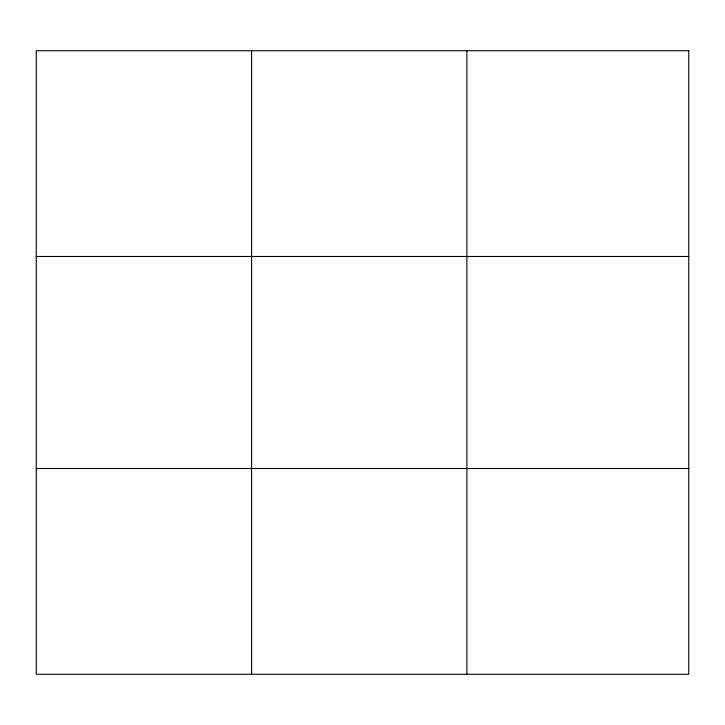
<?xml version="1.0" encoding="UTF-8"?>
<svg xmlns="http://www.w3.org/2000/svg" width="725" height="725" viewBox="0 0 725 725"><rect width="100%" height="100%" fill="white"/><g stroke="black" fill="none" stroke-linecap="round" stroke-linejoin="round"><path stroke-width="1.09" d="M251.575 50.732L251.575 674.268M466.9 50.732L466.9 674.268M36.25 256.496L688.75 256.496M36.25 468.504L688.75 468.504M688.75 50.732L688.75 674.268L36.25 674.268L36.25 50.732L688.75 50.732"/></g></svg>
